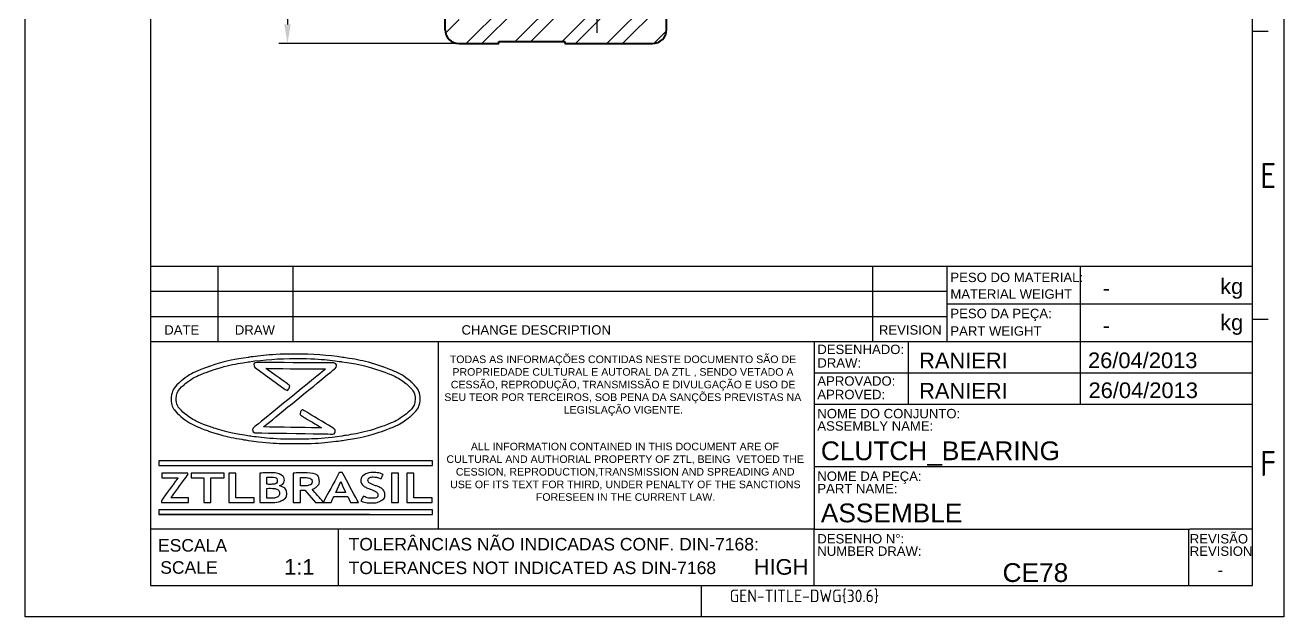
# Model space of a CAD drawing. Header units: millimetres. Extents: x 4510 to 4691, y 1198 to 1451.
# Drawn here: x 4510.4 to 4691.3, y 1197.9 to 1283 of the extents above; entities that cross this region are included whole.
import ezdxf
from ezdxf.enums import TextEntityAlignment as Align

# ---------------------------------------------------------------- set-up
doc = ezdxf.new("R2010")
doc.units = ezdxf.units.MM
doc.linetypes.add('ACAD_ISO02W100', pattern=[15, 12, -3])
doc.linetypes.add('ACAD_ISO04W100', pattern=[30, 24, -3, 0, -3])
for name, color, linetype, lineweight in [('AM_0', 7, 'Continuous', 40), ('AM_4', 1, 'ACAD_ISO04W100', 25), ('AM_5', 1, 'Continuous', 25), ('AM_8', 40, 'ACAD_ISO02W100', 35)]:
    doc.layers.add(name, color=color, linetype=linetype, lineweight=lineweight)
doc.layers.add('Camada 1', color=7, linetype='Continuous')
doc.styles.add('ACISOTS', font='isocp.shx', dxfattribs={"height": 1})
doc.styles.get("Standard").update_dxf_attribs({"font": 'arial.ttf'})
doc.dimstyles.new('ISO-25', dxfattribs={"dimtxt": 3.5, "dimasz": 2.75, "dimexe": 1.25, "dimexo": 0.625, "dimtad": 1, "dimtxsty": 'Standard', "dimcen": 2.5, "dimadec": 0, "dimazin": 0, "dimtfac": 1, "dimtmove": 0, "dimatfit": 3, "dimfxl": 1, "dimarcsym": 0})

# ---------------------------------------------------------------- blocks, each defined once
blk = doc.blocks.new('*D12')
at = {"layer": 'AM_5', "color": 0, "lineweight": -2, "ltscale": 0.25, "transparency": 16777216}
for p, q in [((4572.17, 1405.92), (4546.88, 1405.92)), ((4548.13, 1403.17), (4548.13, 1283.07)), ((4572.17, 1280.32), (4546.88, 1280.32))]:
    blk.add_line(p, q, dxfattribs=at)
at = {"layer": 'AM_5', "color": 0, "ltscale": 0.25, "transparency": 16777216}
for points in [[(4547.67, 1403.17), (4548.59, 1403.17), (4548.13, 1405.92)], [(4547.67, 1283.07), (4548.59, 1283.07), (4548.13, 1280.32)]]:
    blk.add_solid(points, dxfattribs=at)
at = {"layer": 'Defpoints', "color": 0, "ltscale": 0.25, "transparency": 16777216}
for p in [(4572.8, 1405.92), (4548.13, 1280.32), (4572.8, 1280.32)]:
    blk.add_point(p, dxfattribs=at)
at = {"layer": 'AM_5', "color": 0, "ltscale": 0.25, "transparency": 16777216, "insert": (4545.35, 1343.12), "char_height": 3.5, "attachment_point": 5, "rotation": 90}
blk.add_mtext('%%c125,6', dxfattribs=at)

msp = doc.modelspace()

# ---------------------------------------------------------------- hatches: boundary and pattern name
at = {"layer": 'AM_5', "ltscale": 0.25}
h = msp.add_hatch(dxfattribs=at)
h.set_pattern_fill('ANSI32', color=256, scale=0.5)
h.paths.add_polyline_path([(4602.595, 1403.924, 0.4142136), (4600.595, 1405.924), (4588.007, 1405.924), (4588.007, 1405.624), (4578.495, 1405.624), (4578.495, 1405.924), (4572.795, 1405.924, 0.4142136), (4570.795, 1403.924), (4570.795, 1400.624), (4572.795, 1400.624), (4572.795, 1402.624), (4575.795, 1402.624), (4575.795, 1400.624), (4580.495, 1400.624, -1), (4581.495, 1400.624), (4581.495, 1398.92), (4586.861, 1398.92, -0.4610599), (4598.33, 1398.92), (4601.495, 1398.92), (4601.495, 1400.92), (4601.995, 1400.92), (4602.295, 1400.62), (4602.595, 1400.62)])
h.paths.add_polyline_path([(4586.861, 1287.327), (4581.495, 1287.327), (4581.495, 1285.624, -1), (4580.495, 1285.624), (4575.795, 1285.624), (4575.795, 1283.624), (4572.795, 1283.624), (4572.795, 1285.624), (4570.795, 1285.624), (4570.795, 1282.324, 0.4142136), (4572.795, 1280.324), (4578.495, 1280.324), (4578.495, 1280.624), (4588.007, 1280.624), (4588.007, 1280.324), (4600.595, 1280.324, 0.4142136), (4602.595, 1282.324), (4602.595, 1285.627), (4602.295, 1285.627), (4601.995, 1285.327), (4601.495, 1285.327), (4601.495, 1287.327), (4598.33, 1287.327, -0.4610599)])

# ---------------------------------------------------------------- linework, layer by layer
at = {"color": 135, "lineweight": 25}
for p, q in [((4510.431, 1197.901), (4510.431, 1450.801)), ((4691.331, 1450.801), (4691.331, 1197.901)), ((4689.081, 1282.051), (4686.831, 1282.051)), ((4689.081, 1240.651), (4686.831, 1240.651)), ((4607.631, 1197.901), (4607.631, 1202.401)), ((4691.331, 1197.901), (4510.431, 1197.901))]:
    msp.add_line(p, q, dxfattribs=at)
for p, q in [((4528.431, 1446.301), (4528.431, 1202.401)), ((4686.831, 1202.401), (4686.831, 1446.301)), ((4528.431, 1248.301), (4686.831, 1248.301)), ((4528.431, 1248.301), (4528.431, 1202.401)), ((4528.431, 1248.301), (4642.954, 1248.301)), ((4538.154, 1237.501), (4538.154, 1248.301)), ((4548.929, 1237.501), (4548.929, 1248.301)), ((4632.248, 1237.501), (4632.248, 1248.301)), ((4642.954, 1237.501), (4642.954, 1248.301)), ((4662.081, 1248.301), (4662.081, 1242.901)), ((4686.831, 1202.401), (4686.831, 1248.301)), ((4642.954, 1244.701), (4528.431, 1244.701)), ((4642.954, 1242.901), (4686.831, 1242.901)), ((4662.081, 1242.901), (4662.081, 1237.501)), ((4528.431, 1241.101), (4642.954, 1241.101)), ((4528.431, 1237.501), (4623.831, 1237.501)), ((4569.77, 1237.501), (4569.77, 1210.501)), ((4623.831, 1237.501), (4623.831, 1220.401)), ((4623.831, 1237.501), (4686.831, 1237.501)), ((4637.331, 1237.501), (4637.331, 1228.501)), ((4662.081, 1237.501), (4662.081, 1228.501)), ((4623.831, 1233.001), (4686.831, 1233.001)), ((4623.831, 1228.501), (4686.831, 1228.501)), ((4623.831, 1220.401), (4623.831, 1210.501)), ((4623.831, 1219.501), (4686.831, 1219.501)), ((4623.831, 1210.501), (4528.431, 1210.501)), ((4555.431, 1210.501), (4555.431, 1202.401)), ((4623.831, 1202.401), (4623.831, 1210.501)), ((4623.831, 1210.501), (4677.831, 1210.501)), ((4677.609, 1210.501), (4677.609, 1202.401)), ((4686.831, 1210.501), (4677.831, 1210.501)), ((4528.431, 1202.401), (4686.831, 1202.401)), ((4528.431, 1202.401), (4686.831, 1202.401))]:
    msp.add_line(p, q)
at = {"layer": 'AM_0'}
for p, q in [((4570.795, 1282.324), (4570.795, 1285.624)), ((4602.595, 1282.324), (4602.595, 1285.627)), ((4572.795, 1280.324), (4578.495, 1280.324)), ((4578.495, 1280.324), (4578.495, 1280.624)), ((4578.495, 1280.624), (4588.007, 1280.624)), ((4588.007, 1280.624), (4588.007, 1280.324)), ((4588.007, 1280.324), (4600.595, 1280.324))]:
    msp.add_line(p, q, dxfattribs=at)
for centre, start, end in [((4572.795, 1282.324), 180, 270), ((4600.595, 1282.324), 270, 0)]:
    msp.add_arc(centre, 2, start, end, dxfattribs=at)
at = {"layer": 'AM_4', "ltscale": 0.5}
msp.add_line((4592.595, 1302.564), (4592.595, 1281.883), dxfattribs=at)
at = {"layer": 'AM_8', "color": 0, "linetype": 'Continuous'}
msp.add_line((4529.623, 1212.607), (4559.957, 1212.607), dxfattribs=at)
at = {"layer": 'Camada 1'}
for points, knots in [([(4549.303, 1235.678), (4551.692, 1235.678), (4553.975, 1235.511), (4556.061, 1235.208), (4556.061, 1235.208), (4558.228, 1234.893), (4560.183, 1234.432), (4561.823, 1233.86), (4561.823, 1233.86), (4563.506, 1233.272), (4564.864, 1232.563), (4565.792, 1231.77), (4565.792, 1231.77), (4566.696, 1230.997), (4567.196, 1230.143), (4567.196, 1229.24), (4567.196, 1229.24), (4567.196, 1228.336), (4566.696, 1227.482), (4565.792, 1226.709), (4565.792, 1226.709), (4564.864, 1225.916), (4563.506, 1225.207), (4561.823, 1224.62), (4561.823, 1224.62), (4560.183, 1224.047), (4558.228, 1223.586), (4556.061, 1223.271), (4556.061, 1223.271), (4553.975, 1222.968), (4551.692, 1222.801), (4549.303, 1222.801), (4549.303, 1222.801), (4546.914, 1222.801), (4544.632, 1222.968), (4542.546, 1223.271), (4542.546, 1223.271), (4540.378, 1223.586), (4538.423, 1224.047), (4536.784, 1224.62), (4536.784, 1224.62), (4535.101, 1225.207), (4533.743, 1225.916), (4532.814, 1226.709), (4532.814, 1226.709), (4531.91, 1227.482), (4531.411, 1228.336), (4531.411, 1229.24), (4531.411, 1229.24), (4531.411, 1230.143), (4531.91, 1230.997), (4532.814, 1231.77), (4532.814, 1231.77), (4533.743, 1232.563), (4535.101, 1233.272), (4536.784, 1233.86), (4536.784, 1233.86), (4538.423, 1234.432), (4540.378, 1234.893), (4542.546, 1235.208), (4542.546, 1235.208), (4544.632, 1235.511), (4546.914, 1235.678), (4549.303, 1235.678)], [0, 0, 0, 0, 0.0588235, 0.0588235, 0.0588235, 0.0882353, 0.1176471, 0.1176471, 0.1176471, 0.1470588, 0.1764706, 0.1764706, 0.1764706, 0.2058824, 0.2352941, 0.2352941, 0.2352941, 0.2647059, 0.2941176, 0.2941176, 0.2941176, 0.3235294, 0.3529412, 0.3529412, 0.3529412, 0.3823529, 0.4117647, 0.4117647, 0.4117647, 0.4411765, 0.4705882, 0.4705882, 0.4705882, 0.5, 0.5294118, 0.5294118, 0.5294118, 0.5588235, 0.5882353, 0.5882353, 0.5882353, 0.6176471, 0.6470588, 0.6470588, 0.6470588, 0.6764706, 0.7058824, 0.7058824, 0.7058824, 0.7352941, 0.7647059, 0.7647059, 0.7647059, 0.7941176, 0.8235294, 0.8235294, 0.8235294, 0.8529412, 0.8823529, 0.8823529, 0.8823529, 0.9411765, 1, 1, 1, 1]), ([(4549.303, 1235.043), (4546.956, 1235.043), (4544.717, 1234.88), (4542.675, 1234.584), (4542.675, 1234.584), (4540.553, 1234.277), (4538.643, 1233.827), (4537.045, 1233.269), (4537.045, 1233.269), (4535.49, 1232.726), (4534.238, 1232.086), (4533.384, 1231.382), (4533.384, 1231.382), (4532.575, 1230.713), (4532.127, 1229.989), (4532.127, 1229.24), (4532.127, 1229.24), (4532.127, 1228.49), (4532.575, 1227.766), (4533.384, 1227.098), (4533.384, 1227.098), (4534.238, 1226.393), (4535.49, 1225.753), (4537.045, 1225.21), (4537.045, 1225.21), (4538.643, 1224.652), (4540.553, 1224.202), (4542.675, 1223.895), (4542.675, 1223.895), (4544.717, 1223.599), (4546.956, 1223.436), (4549.303, 1223.436), (4549.303, 1223.436), (4551.65, 1223.436), (4553.89, 1223.599), (4555.932, 1223.895), (4555.932, 1223.895), (4558.054, 1224.202), (4559.964, 1224.652), (4561.561, 1225.21), (4561.561, 1225.21), (4563.116, 1225.753), (4564.369, 1226.393), (4565.222, 1227.098), (4565.222, 1227.098), (4566.032, 1227.766), (4566.479, 1228.49), (4566.479, 1229.24), (4566.479, 1229.24), (4566.479, 1229.989), (4566.032, 1230.713), (4565.222, 1231.382), (4565.222, 1231.382), (4564.369, 1232.086), (4563.116, 1232.726), (4561.561, 1233.269), (4561.561, 1233.269), (4559.964, 1233.827), (4558.054, 1234.277), (4555.932, 1234.584), (4555.932, 1234.584), (4553.89, 1234.88), (4551.65, 1235.043), (4549.303, 1235.043)], [0, 0, 0, 0, 0.0588235, 0.0588235, 0.0588235, 0.0882353, 0.1176471, 0.1176471, 0.1176471, 0.1470588, 0.1764706, 0.1764706, 0.1764706, 0.2058824, 0.2352941, 0.2352941, 0.2352941, 0.2647059, 0.2941176, 0.2941176, 0.2941176, 0.3235294, 0.3529412, 0.3529412, 0.3529412, 0.3823529, 0.4117647, 0.4117647, 0.4117647, 0.4411765, 0.4705882, 0.4705882, 0.4705882, 0.5, 0.5294118, 0.5294118, 0.5294118, 0.5588235, 0.5882353, 0.5882353, 0.5882353, 0.6176471, 0.6470588, 0.6470588, 0.6470588, 0.6764706, 0.7058824, 0.7058824, 0.7058824, 0.7352941, 0.7647059, 0.7647059, 0.7647059, 0.7941176, 0.8235294, 0.8235294, 0.8235294, 0.8529412, 0.8823529, 0.8823529, 0.8823529, 0.9411765, 1, 1, 1, 1]), ([(4547.815, 1230.611), (4547.815, 1230.611), (4543.528, 1233.682), (4543.528, 1233.682), (4543.528, 1233.682), (4543.209, 1233.911), (4543.339, 1234.491), (4543.715, 1234.488), (4543.715, 1234.488), (4543.715, 1234.488), (4554.786, 1234.399), (4554.786, 1234.399), (4554.786, 1234.399), (4555.149, 1234.397), (4555.284, 1233.848), (4554.988, 1233.607), (4554.988, 1233.607), (4554.988, 1233.607), (4544.681, 1225.21), (4544.681, 1225.21), (4544.681, 1225.21), (4544.681, 1225.21), (4553.034, 1225.076), (4553.034, 1225.076), (4553.034, 1225.076), (4553.034, 1225.076), (4550.225, 1226.768), (4550.225, 1226.768), (4550.225, 1226.768), (4550.04, 1226.88), (4549.855, 1226.991), (4550.016, 1227.377), (4550.016, 1227.377), (4550.177, 1227.763), (4550.362, 1227.652), (4550.547, 1227.541), (4550.547, 1227.541), (4550.547, 1227.541), (4554.759, 1225.003), (4554.759, 1225.003), (4554.759, 1225.003), (4555.104, 1224.795), (4554.982, 1224.177), (4554.594, 1224.183), (4554.594, 1224.183), (4554.594, 1224.183), (4543.523, 1224.361), (4543.523, 1224.361), (4543.523, 1224.361), (4543.16, 1224.367), (4543.028, 1224.913), (4543.324, 1225.154), (4543.324, 1225.154), (4543.324, 1225.154), (4553.619, 1233.542), (4553.619, 1233.542), (4553.619, 1233.542), (4553.619, 1233.542), (4545.038, 1233.611), (4545.038, 1233.611), (4545.038, 1233.611), (4545.038, 1233.611), (4548.185, 1231.356), (4548.185, 1231.356), (4548.185, 1231.356), (4548.361, 1231.23), (4548.536, 1231.104), (4548.351, 1230.732), (4548.351, 1230.732), (4548.166, 1230.359), (4547.99, 1230.485), (4547.815, 1230.611)], [0, 0, 0, 0, 0.0526316, 0.0526316, 0.0526316, 0.0789474, 0.1052632, 0.1052632, 0.1052632, 0.1315789, 0.1578947, 0.1578947, 0.1578947, 0.1842105, 0.2105263, 0.2105263, 0.2105263, 0.2368421, 0.2631579, 0.2631579, 0.2631579, 0.2894737, 0.3157895, 0.3157895, 0.3157895, 0.3421053, 0.3684211, 0.3684211, 0.3684211, 0.3947368, 0.4210526, 0.4210526, 0.4210526, 0.4473684, 0.4736842, 0.4736842, 0.4736842, 0.5, 0.5263158, 0.5263158, 0.5263158, 0.5526316, 0.5789474, 0.5789474, 0.5789474, 0.6052632, 0.6315789, 0.6315789, 0.6315789, 0.6578947, 0.6842105, 0.6842105, 0.6842105, 0.7105263, 0.7368421, 0.7368421, 0.7368421, 0.7631579, 0.7894737, 0.7894737, 0.7894737, 0.8157895, 0.8421053, 0.8421053, 0.8421053, 0.8684211, 0.8947368, 0.8947368, 0.8947368, 0.9473684, 1, 1, 1, 1]), ([(4529.7, 1220.316), (4529.7, 1220.316), (4568.907, 1220.316), (4568.907, 1220.316), (4568.907, 1220.316), (4568.907, 1220.316), (4568.984, 1220.316), (4568.984, 1220.316), (4568.984, 1220.316), (4568.984, 1220.316), (4568.984, 1220.239), (4568.984, 1220.239), (4568.984, 1220.239), (4568.984, 1220.239), (4568.984, 1219.729), (4568.984, 1219.729), (4568.984, 1219.729), (4568.984, 1219.729), (4568.984, 1219.652), (4568.984, 1219.652), (4568.984, 1219.652), (4568.984, 1219.652), (4568.907, 1219.652), (4568.907, 1219.652), (4568.907, 1219.652), (4568.907, 1219.652), (4529.7, 1219.652), (4529.7, 1219.652), (4529.7, 1219.652), (4529.7, 1219.652), (4529.623, 1219.652), (4529.623, 1219.652), (4529.623, 1219.652), (4529.623, 1219.652), (4529.623, 1219.729), (4529.623, 1219.729), (4529.623, 1219.729), (4529.623, 1219.729), (4529.623, 1220.239), (4529.623, 1220.239), (4529.623, 1220.239), (4529.623, 1220.239), (4529.623, 1220.316), (4529.623, 1220.316), (4529.623, 1220.316), (4529.623, 1220.316), (4529.7, 1220.316), (4529.7, 1220.316)], [0, 0, 0, 0, 0.0769231, 0.0769231, 0.0769231, 0.1153846, 0.1538462, 0.1538462, 0.1538462, 0.1923077, 0.2307692, 0.2307692, 0.2307692, 0.2692308, 0.3076923, 0.3076923, 0.3076923, 0.3461538, 0.3846154, 0.3846154, 0.3846154, 0.4230769, 0.4615385, 0.4615385, 0.4615385, 0.5, 0.5384615, 0.5384615, 0.5384615, 0.5769231, 0.6153846, 0.6153846, 0.6153846, 0.6538462, 0.6923077, 0.6923077, 0.6923077, 0.7307692, 0.7692308, 0.7692308, 0.7692308, 0.8076923, 0.8461538, 0.8461538, 0.8461538, 0.9230769, 1, 1, 1, 1]), ([(4530.013, 1214.349), (4530.013, 1214.349), (4530.013, 1214.591), (4530.013, 1214.591), (4530.013, 1214.591), (4530.013, 1214.591), (4532.411, 1217.909), (4532.411, 1217.909), (4532.411, 1217.909), (4532.411, 1217.909), (4530.053, 1217.909), (4530.053, 1217.909), (4530.053, 1217.909), (4530.053, 1217.909), (4530.053, 1218.575), (4530.053, 1218.575), (4530.053, 1218.575), (4530.053, 1218.575), (4533.802, 1218.575), (4533.802, 1218.575), (4533.802, 1218.575), (4533.802, 1218.575), (4533.802, 1218.333), (4533.802, 1218.333), (4533.802, 1218.333), (4533.802, 1218.333), (4531.396, 1215.016), (4531.396, 1215.016), (4531.396, 1215.016), (4531.396, 1215.016), (4533.888, 1215.016), (4533.888, 1215.016), (4533.888, 1215.016), (4533.888, 1215.016), (4533.888, 1214.349), (4533.888, 1214.349), (4533.888, 1214.349), (4533.888, 1214.349), (4530.013, 1214.349), (4530.013, 1214.349)], [0, 0, 0, 0, 0.0909091, 0.0909091, 0.0909091, 0.1363636, 0.1818182, 0.1818182, 0.1818182, 0.2272727, 0.2727273, 0.2727273, 0.2727273, 0.3181818, 0.3636364, 0.3636364, 0.3636364, 0.4090909, 0.4545455, 0.4545455, 0.4545455, 0.5, 0.5454545, 0.5454545, 0.5454545, 0.5909091, 0.6363636, 0.6363636, 0.6363636, 0.6818182, 0.7272727, 0.7272727, 0.7272727, 0.7727273, 0.8181818, 0.8181818, 0.8181818, 0.9090909, 1, 1, 1, 1]), ([(4537.13, 1217.909), (4537.13, 1217.909), (4537.13, 1214.349), (4537.13, 1214.349), (4537.13, 1214.349), (4537.13, 1214.349), (4536.109, 1214.349), (4536.109, 1214.349), (4536.109, 1214.349), (4536.109, 1214.349), (4536.109, 1217.909), (4536.109, 1217.909), (4536.109, 1217.909), (4536.109, 1217.909), (4534.28, 1217.909), (4534.28, 1217.909), (4534.28, 1217.909), (4534.28, 1217.909), (4534.28, 1218.575), (4534.28, 1218.575), (4534.28, 1218.575), (4534.28, 1218.575), (4539.041, 1218.575), (4539.041, 1218.575), (4539.041, 1218.575), (4539.041, 1218.575), (4539.041, 1217.909), (4539.041, 1217.909), (4539.041, 1217.909), (4539.041, 1217.909), (4537.13, 1217.909), (4537.13, 1217.909)], [0, 0, 0, 0, 0.1111111, 0.1111111, 0.1111111, 0.1666667, 0.2222222, 0.2222222, 0.2222222, 0.2777778, 0.3333333, 0.3333333, 0.3333333, 0.3888889, 0.4444444, 0.4444444, 0.4444444, 0.5, 0.5555556, 0.5555556, 0.5555556, 0.6111111, 0.6666667, 0.6666667, 0.6666667, 0.7222222, 0.7777778, 0.7777778, 0.7777778, 0.8888889, 1, 1, 1, 1]), ([(4539.708, 1214.349), (4539.708, 1214.349), (4539.708, 1218.575), (4539.708, 1218.575), (4539.708, 1218.575), (4539.708, 1218.575), (4540.729, 1218.575), (4540.729, 1218.575), (4540.729, 1218.575), (4540.729, 1218.575), (4540.729, 1215.016), (4540.729, 1215.016), (4540.729, 1215.016), (4540.729, 1215.016), (4543.328, 1215.016), (4543.328, 1215.016), (4543.328, 1215.016), (4543.328, 1215.016), (4543.328, 1214.349), (4543.328, 1214.349), (4543.328, 1214.349), (4543.328, 1214.349), (4539.708, 1214.349), (4539.708, 1214.349)], [0, 0, 0, 0, 0.1428571, 0.1428571, 0.1428571, 0.2142857, 0.2857143, 0.2857143, 0.2857143, 0.3571429, 0.4285714, 0.4285714, 0.4285714, 0.5, 0.5714286, 0.5714286, 0.5714286, 0.6428571, 0.7142857, 0.7142857, 0.7142857, 0.8571429, 1, 1, 1, 1]), ([(4545.91, 1214.349), (4545.91, 1214.349), (4544.151, 1214.349), (4544.151, 1214.349), (4544.151, 1214.349), (4544.151, 1214.349), (4544.151, 1218.572), (4544.151, 1218.572), (4544.151, 1218.572), (4544.927, 1218.599), (4545.469, 1218.612), (4545.78, 1218.612), (4545.78, 1218.612), (4546.378, 1218.612), (4546.844, 1218.519), (4547.18, 1218.331), (4547.18, 1218.331), (4547.517, 1218.144), (4547.684, 1217.876), (4547.684, 1217.529), (4547.684, 1217.529), (4547.684, 1217.194), (4547.443, 1216.929), (4546.962, 1216.735), (4546.962, 1216.735), (4547.676, 1216.552), (4548.034, 1216.175), (4548.034, 1215.604), (4548.034, 1215.604), (4548.034, 1215.22), (4547.836, 1214.914), (4547.442, 1214.688), (4547.442, 1214.688), (4547.046, 1214.463), (4546.536, 1214.349), (4545.91, 1214.349)], [0, 0, 0, 0, 0.1, 0.1, 0.1, 0.15, 0.2, 0.2, 0.2, 0.25, 0.3, 0.3, 0.3, 0.35, 0.4, 0.4, 0.4, 0.45, 0.5, 0.5, 0.5, 0.55, 0.6, 0.6, 0.6, 0.65, 0.7, 0.7, 0.7, 0.75, 0.8, 0.8, 0.8, 0.9, 1, 1, 1, 1]), ([(4545.172, 1217.973), (4545.172, 1217.973), (4545.172, 1216.959), (4545.172, 1216.959), (4545.172, 1216.959), (4545.329, 1216.953), (4545.493, 1216.949), (4545.666, 1216.949), (4545.666, 1216.949), (4546.331, 1216.949), (4546.663, 1217.132), (4546.663, 1217.499), (4546.663, 1217.499), (4546.663, 1217.824), (4546.362, 1217.986), (4545.757, 1217.986), (4545.757, 1217.986), (4545.598, 1217.986), (4545.402, 1217.981), (4545.172, 1217.973)], [0, 0, 0, 0, 0.1666667, 0.1666667, 0.1666667, 0.25, 0.3333333, 0.3333333, 0.3333333, 0.4166667, 0.5, 0.5, 0.5, 0.5833333, 0.6666667, 0.6666667, 0.6666667, 0.8333333, 1, 1, 1, 1]), ([(4552.178, 1214.349), (4552.178, 1214.349), (4550.644, 1216.094), (4550.644, 1216.094), (4550.644, 1216.094), (4550.49, 1216.096), (4550.274, 1216.103), (4549.995, 1216.115), (4549.995, 1216.115), (4549.995, 1216.115), (4549.995, 1214.349), (4549.995, 1214.349), (4549.995, 1214.349), (4549.995, 1214.349), (4548.936, 1214.349), (4548.936, 1214.349), (4548.936, 1214.349), (4548.936, 1214.349), (4548.936, 1218.575), (4548.936, 1218.575), (4548.936, 1218.575), (4548.993, 1218.575), (4549.214, 1218.582), (4549.6, 1218.597), (4549.6, 1218.597), (4549.985, 1218.612), (4550.294, 1218.618), (4550.53, 1218.618), (4550.53, 1218.618), (4551.99, 1218.618), (4552.721, 1218.203), (4552.721, 1217.372), (4552.721, 1217.372), (4552.721, 1217.122), (4552.619, 1216.894), (4552.418, 1216.689), (4552.418, 1216.689), (4552.217, 1216.483), (4551.962, 1216.338), (4551.657, 1216.253), (4551.657, 1216.253), (4551.657, 1216.253), (4553.356, 1214.349), (4553.356, 1214.349), (4553.356, 1214.349), (4553.356, 1214.349), (4552.178, 1214.349), (4552.178, 1214.349)], [0, 0, 0, 0, 0.0769231, 0.0769231, 0.0769231, 0.1153846, 0.1538462, 0.1538462, 0.1538462, 0.1923077, 0.2307692, 0.2307692, 0.2307692, 0.2692308, 0.3076923, 0.3076923, 0.3076923, 0.3461538, 0.3846154, 0.3846154, 0.3846154, 0.4230769, 0.4615385, 0.4615385, 0.4615385, 0.5, 0.5384615, 0.5384615, 0.5384615, 0.5769231, 0.6153846, 0.6153846, 0.6153846, 0.6538462, 0.6923077, 0.6923077, 0.6923077, 0.7307692, 0.7692308, 0.7692308, 0.7692308, 0.8076923, 0.8461538, 0.8461538, 0.8461538, 0.9230769, 1, 1, 1, 1]), ([(4549.995, 1217.923), (4549.995, 1217.923), (4549.995, 1216.75), (4549.995, 1216.75), (4549.995, 1216.75), (4550.184, 1216.738), (4550.329, 1216.732), (4550.428, 1216.732), (4550.428, 1216.732), (4550.854, 1216.732), (4551.166, 1216.776), (4551.363, 1216.865), (4551.363, 1216.865), (4551.562, 1216.953), (4551.661, 1217.125), (4551.661, 1217.381), (4551.661, 1217.381), (4551.661, 1217.589), (4551.555, 1217.734), (4551.342, 1217.816), (4551.342, 1217.816), (4551.13, 1217.899), (4550.796, 1217.94), (4550.341, 1217.94), (4550.341, 1217.94), (4550.231, 1217.94), (4550.116, 1217.935), (4549.995, 1217.923)], [0, 0, 0, 0, 0.125, 0.125, 0.125, 0.1875, 0.25, 0.25, 0.25, 0.3125, 0.375, 0.375, 0.375, 0.4375, 0.5, 0.5, 0.5, 0.5625, 0.625, 0.625, 0.625, 0.6875, 0.75, 0.75, 0.75, 0.875, 1, 1, 1, 1]), ([(4557.202, 1214.349), (4557.202, 1214.349), (4556.783, 1215.206), (4556.783, 1215.206), (4556.783, 1215.206), (4556.783, 1215.206), (4554.812, 1215.206), (4554.812, 1215.206), (4554.812, 1215.206), (4554.812, 1215.206), (4554.411, 1214.349), (4554.411, 1214.349), (4554.411, 1214.349), (4554.411, 1214.349), (4553.278, 1214.349), (4553.278, 1214.349), (4553.278, 1214.349), (4553.278, 1214.349), (4555.57, 1218.633), (4555.57, 1218.633), (4555.57, 1218.633), (4555.57, 1218.633), (4556.018, 1218.633), (4556.018, 1218.633), (4556.018, 1218.633), (4556.018, 1218.633), (4558.329, 1214.349), (4558.329, 1214.349), (4558.329, 1214.349), (4558.329, 1214.349), (4557.202, 1214.349), (4557.202, 1214.349)], [0, 0, 0, 0, 0.1111111, 0.1111111, 0.1111111, 0.1666667, 0.2222222, 0.2222222, 0.2222222, 0.2777778, 0.3333333, 0.3333333, 0.3333333, 0.3888889, 0.4444444, 0.4444444, 0.4444444, 0.5, 0.5555556, 0.5555556, 0.5555556, 0.6111111, 0.6666667, 0.6666667, 0.6666667, 0.7222222, 0.7777778, 0.7777778, 0.7777778, 0.8888889, 1, 1, 1, 1]), ([(4558.663, 1214.583), (4558.663, 1214.583), (4559.041, 1215.255), (4559.041, 1215.255), (4559.041, 1215.255), (4559.443, 1215.047), (4559.839, 1214.944), (4560.229, 1214.944), (4560.229, 1214.944), (4560.829, 1214.944), (4561.128, 1215.098), (4561.128, 1215.405), (4561.128, 1215.405), (4561.128, 1215.55), (4561.057, 1215.686), (4560.917, 1215.817), (4560.917, 1215.817), (4560.776, 1215.948), (4560.484, 1216.095), (4560.043, 1216.257), (4560.043, 1216.257), (4559.602, 1216.42), (4559.305, 1216.554), (4559.152, 1216.658), (4559.152, 1216.658), (4558.999, 1216.763), (4558.881, 1216.888), (4558.798, 1217.032), (4558.798, 1217.032), (4558.716, 1217.176), (4558.675, 1217.335), (4558.675, 1217.511), (4558.675, 1217.511), (4558.675, 1217.838), (4558.838, 1218.108), (4559.164, 1218.324), (4559.164, 1218.324), (4559.49, 1218.54), (4559.908, 1218.647), (4560.418, 1218.647), (4560.418, 1218.647), (4561.083, 1218.647), (4561.57, 1218.555), (4561.883, 1218.373), (4561.883, 1218.373), (4561.883, 1218.373), (4561.572, 1217.727), (4561.572, 1217.727), (4561.572, 1217.727), (4561.214, 1217.915), (4560.835, 1218.01), (4560.438, 1218.01), (4560.438, 1218.01), (4560.202, 1218.01), (4560.02, 1217.964), (4559.89, 1217.873), (4559.89, 1217.873), (4559.76, 1217.781), (4559.696, 1217.662), (4559.696, 1217.517), (4559.696, 1217.517), (4559.696, 1217.274), (4560.06, 1217.022), (4560.79, 1216.761), (4560.79, 1216.761), (4561.175, 1216.623), (4561.452, 1216.495), (4561.623, 1216.378), (4561.623, 1216.378), (4561.793, 1216.262), (4561.923, 1216.126), (4562.011, 1215.972), (4562.011, 1215.972), (4562.101, 1215.817), (4562.145, 1215.644), (4562.145, 1215.454), (4562.145, 1215.454), (4562.145, 1215.111), (4561.962, 1214.83), (4561.593, 1214.609), (4561.593, 1214.609), (4561.226, 1214.388), (4560.733, 1214.277), (4560.115, 1214.277), (4560.115, 1214.277), (4559.579, 1214.277), (4559.096, 1214.379), (4558.663, 1214.583)], [0, 0, 0, 0, 0.0434783, 0.0434783, 0.0434783, 0.0652174, 0.0869565, 0.0869565, 0.0869565, 0.1086957, 0.1304348, 0.1304348, 0.1304348, 0.1521739, 0.173913, 0.173913, 0.173913, 0.1956522, 0.2173913, 0.2173913, 0.2173913, 0.2391304, 0.2608696, 0.2608696, 0.2608696, 0.2826087, 0.3043478, 0.3043478, 0.3043478, 0.326087, 0.3478261, 0.3478261, 0.3478261, 0.3695652, 0.3913043, 0.3913043, 0.3913043, 0.4130435, 0.4347826, 0.4347826, 0.4347826, 0.4565217, 0.4782609, 0.4782609, 0.4782609, 0.5, 0.5217391, 0.5217391, 0.5217391, 0.5434783, 0.5652174, 0.5652174, 0.5652174, 0.5869565, 0.6086957, 0.6086957, 0.6086957, 0.6304348, 0.6521739, 0.6521739, 0.6521739, 0.673913, 0.6956522, 0.6956522, 0.6956522, 0.7173913, 0.7391304, 0.7391304, 0.7391304, 0.7608696, 0.7826087, 0.7826087, 0.7826087, 0.8043478, 0.826087, 0.826087, 0.826087, 0.8478261, 0.8695652, 0.8695652, 0.8695652, 0.8913043, 0.9130435, 0.9130435, 0.9130435, 0.9565217, 1, 1, 1, 1]), ([(4563.067, 1214.349), (4563.067, 1214.349), (4563.067, 1218.575), (4563.067, 1218.575), (4563.067, 1218.575), (4563.067, 1218.575), (4564.088, 1218.575), (4564.088, 1218.575), (4564.088, 1218.575), (4564.088, 1218.575), (4564.088, 1214.349), (4564.088, 1214.349), (4564.088, 1214.349), (4564.088, 1214.349), (4563.067, 1214.349), (4563.067, 1214.349)], [0, 0, 0, 0, 0.2, 0.2, 0.2, 0.3, 0.4, 0.4, 0.4, 0.5, 0.6, 0.6, 0.6, 0.8, 1, 1, 1, 1]), ([(4565.284, 1214.349), (4565.284, 1214.349), (4565.284, 1218.575), (4565.284, 1218.575), (4565.284, 1218.575), (4565.284, 1218.575), (4566.305, 1218.575), (4566.305, 1218.575), (4566.305, 1218.575), (4566.305, 1218.575), (4566.305, 1215.016), (4566.305, 1215.016), (4566.305, 1215.016), (4566.305, 1215.016), (4568.905, 1215.016), (4568.905, 1215.016), (4568.905, 1215.016), (4568.905, 1215.016), (4568.905, 1214.349), (4568.905, 1214.349), (4568.905, 1214.349), (4568.905, 1214.349), (4565.284, 1214.349), (4565.284, 1214.349)], [0, 0, 0, 0, 0.1428571, 0.1428571, 0.1428571, 0.2142857, 0.2857143, 0.2857143, 0.2857143, 0.3571429, 0.4285714, 0.4285714, 0.4285714, 0.5, 0.5714286, 0.5714286, 0.5714286, 0.6428571, 0.7142857, 0.7142857, 0.7142857, 0.8571429, 1, 1, 1, 1]), ([(4545.172, 1216.375), (4545.172, 1216.375), (4545.172, 1214.978), (4545.172, 1214.978), (4545.172, 1214.978), (4545.378, 1214.965), (4545.546, 1214.958), (4545.674, 1214.958), (4545.674, 1214.958), (4546.13, 1214.958), (4546.461, 1215.015), (4546.666, 1215.128), (4546.666, 1215.128), (4546.871, 1215.241), (4546.974, 1215.43), (4546.974, 1215.693), (4546.974, 1215.693), (4546.974, 1215.934), (4546.879, 1216.109), (4546.687, 1216.218), (4546.687, 1216.218), (4546.496, 1216.328), (4546.162, 1216.382), (4545.686, 1216.382), (4545.686, 1216.382), (4545.587, 1216.382), (4545.416, 1216.38), (4545.172, 1216.375)], [0, 0, 0, 0, 0.125, 0.125, 0.125, 0.1875, 0.25, 0.25, 0.25, 0.3125, 0.375, 0.375, 0.375, 0.4375, 0.5, 0.5, 0.5, 0.5625, 0.625, 0.625, 0.625, 0.6875, 0.75, 0.75, 0.75, 0.875, 1, 1, 1, 1]), ([(4555.794, 1217.34), (4555.794, 1217.34), (4555.103, 1215.78), (4555.103, 1215.78), (4555.103, 1215.78), (4555.103, 1215.78), (4556.484, 1215.78), (4556.484, 1215.78), (4556.484, 1215.78), (4556.484, 1215.78), (4555.794, 1217.34), (4555.794, 1217.34)], [0, 0, 0, 0, 0.25, 0.25, 0.25, 0.375, 0.5, 0.5, 0.5, 0.75, 1, 1, 1, 1]), ([(4529.7, 1213.272), (4529.7, 1213.272), (4568.907, 1213.272), (4568.907, 1213.272), (4568.907, 1213.272), (4568.907, 1213.272), (4568.984, 1213.272), (4568.984, 1213.272), (4568.984, 1213.272), (4568.984, 1213.272), (4568.984, 1213.195), (4568.984, 1213.195), (4568.984, 1213.195), (4568.984, 1213.195), (4568.984, 1212.684), (4568.984, 1212.684), (4568.984, 1212.684), (4568.984, 1212.684), (4568.984, 1212.607), (4568.984, 1212.607), (4568.984, 1212.607), (4568.984, 1212.607), (4568.907, 1212.607), (4568.907, 1212.607), (4568.907, 1212.607), (4568.907, 1212.607), (4529.7, 1212.607), (4529.7, 1212.607), (4529.7, 1212.607), (4529.7, 1212.607), (4529.623, 1212.607), (4529.623, 1212.607), (4529.623, 1212.607), (4529.623, 1212.607), (4529.623, 1212.684), (4529.623, 1212.684), (4529.623, 1212.684), (4529.623, 1212.684), (4529.623, 1213.195), (4529.623, 1213.195), (4529.623, 1213.195), (4529.623, 1213.195), (4529.623, 1213.272), (4529.623, 1213.272), (4529.623, 1213.272), (4529.623, 1213.272), (4529.7, 1213.272), (4529.7, 1213.272)], [0, 0, 0, 0, 0.0769231, 0.0769231, 0.0769231, 0.1153846, 0.1538462, 0.1538462, 0.1538462, 0.1923077, 0.2307692, 0.2307692, 0.2307692, 0.2692308, 0.3076923, 0.3076923, 0.3076923, 0.3461538, 0.3846154, 0.3846154, 0.3846154, 0.4230769, 0.4615385, 0.4615385, 0.4615385, 0.5, 0.5384615, 0.5384615, 0.5384615, 0.5769231, 0.6153846, 0.6153846, 0.6153846, 0.6538462, 0.6923077, 0.6923077, 0.6923077, 0.7307692, 0.7692308, 0.7692308, 0.7692308, 0.8076923, 0.8461538, 0.8461538, 0.8461538, 0.9230769, 1, 1, 1, 1])]:
    msp.add_open_spline(points, degree=3, knots=knots, dxfattribs=at)

# ---------------------------------------------------------------- texts
at = {"color": 135, "lineweight": 25, "style": 'ACISOTS'}
for s, p in [('E', (4689.081, 1261.351)), ('F', (4689.081, 1219.951))]:
    msp.add_text(s, height=3.6, dxfattribs=at).set_placement(p, align=Align.MIDDLE)
for s, height, p in [('PESO DO MATERIAL:', 1.35, (4643.407, 1246.032)), ('kg', 2.25, (4682.18, 1244.306)), ('MATERIAL WEIGHT', 1.35, (4643.407, 1243.641)), ('PESO DA PEÇA:', 1.35, (4643.407, 1240.843)), ('kg', 2.25, (4682.18, 1239.115)), ('DATE', 1.35, (4530.424, 1238.482)), ('DRAW', 1.35, (4540.566, 1238.482)), ('CHANGE DESCRIPTION', 1.35, (4573.14, 1238.482)), ('REVISION', 1.35, (4633.132, 1238.482)), ('PART WEIGHT', 1.35, (4643.407, 1238.324)), ('DESENHADO:', 1.35, (4624.284, 1235.684)), ('DRAW:', 1.35, (4624.284, 1233.742)), ('APROVADO:', 1.35, (4624.284, 1231.137)), ('APROVED:', 1.35, (4624.284, 1229.195)), ('NOME DO CONJUNTO:', 1.35, (4624.284, 1226.449)), ('ASSEMBLY NAME:', 1.35, (4624.284, 1224.671)), ('NOME DA PEÇA:', 1.35, (4624.284, 1217.449)), ('PART NAME:', 1.35, (4624.284, 1215.671)), ('ESCALA', 1.8, (4529.522, 1207.277)), ('TOLERÂNCIAS NÃO INDICADAS CONF. DIN-7168:', 1.8, (4556.921, 1207.445)), ('DESENHO N%%d:', 1.35, (4624.284, 1208.449)), ('REVISÃO', 1.35, (4677.81, 1208.449)), ('NUMBER DRAW:', 1.35, (4624.284, 1206.671)), ('REVISION', 1.35, (4677.81, 1206.671)), ('SCALE', 1.8, (4529.847, 1204.097)), ('TOLERANCES NOT INDICATED AS DIN-7168', 1.8, (4556.921, 1204.048))]:
    msp.add_text(s, height=height).set_placement(p)
at = {"linetype": 'Continuous', "char_height": 1.089, "attachment_point": 1}
for s, width, insert in [('\\pi1.1295;TODAS AS INFORMAÇÕES CONTIDAS NESTE DOCUMENTO SÃO DE \\P\\pi1.5065;PROPRIEDADE CULTURAL E AUTORAL DA ZTL , SENDO VETADO A \\P\\pi1.274;CESSÃO, REPRODUÇÃO, TRANSMISSÃO E DIVULGAÇÃO E USO DE \\P\\pi0.34021;SEU TEOR POR TERCEIROS, SOB PENA DA SANÇÕES PREVISTAS NA \\P\\pi17.505;LEGISLAÇÃO VIGENTE.', 51.92805, (4570.33, 1235.475)), ('\\pi3.5499;ALL INFORMATION CONTAINED IN THIS DOCUMENT ARE OF \\P\\pi0.041443;CULTURAL AND AUTHORIAL PROPERTY OF ZTL, BEING  VETOED THE \\P\\pi1.3942;CESSION, REPRODUCTION,TRANSMISSION AND SPREADING AND \\P\\pi0.57109;USE OF ITS TEXT FOR THIRD, UNDER PENALTY OF THE SANCTIONS \\P\\pi12.898;FORESEEN IN THE CURRENT LAW.', 51.32011, (4570.938, 1222.935))]:
    msp.add_mtext_dynamic_manual_height_columns(s, width=width, gutter_width=12.5, heights=[0], dxfattribs=dict(at, insert=insert))
for p in [(4665.286, 1245.176), (4665.286, 1239.821)]:
    msp.add_attdef('-', text='', height=2.25).set_placement(p, align=Align.MIDDLE_LEFT)
for tag, p, height in [('RANIERI', (4638.908, 1233.636), 2.25), ('26/04/2013', (4663.187, 1233.662), 2.25), ('RANIERI', (4638.906, 1229.282), 2.25), ('26/04/2013', (4663.259, 1229.356), 2.25), ('CLUTCH_BEARING', (4624.792, 1220.423), 2.7), ('ASSEMBLE', (4624.792, 1211.492), 2.7), ('CE78', (4650.91, 1202.914), 2.7)]:
    msp.add_attdef(tag, p, '', height=height)
for tag, height, p in [('1:1', 2.25, (4549.829, 1205.082)), ('HIGH', 2.25, (4619.068, 1205.082)), ('-', 1.76, (4682.204, 1204.642))]:
    msp.add_attdef(tag, text='', height=height).set_placement(p, align=Align.MIDDLE_CENTER)
at = {"color": 135, "style": 'ACISOTS'}
msp.add_attdef('GEN-TITLE-DWG{30.6}', (4611.684, 1200.013), '', height=1.8, dxfattribs=at)

# ---------------------------------------------------------------- dimensions: what is measured, and where the dimension line sits
at = {"layer": 'AM_5', "ltscale": 0.25}
dim = msp.add_linear_dim(base=(4548.133, 1280.324), p1=(4572.795, 1405.924), p2=(4572.795, 1280.324), angle=90, text='%%c125,6', dimstyle='ISO-25', dxfattribs=at)
dim.commit()
dim.dimension.update_dxf_attribs({"geometry": '*D12', "text_midpoint": (4545.347, 1343.124)})

doc.saveas('drawing.dxf')
